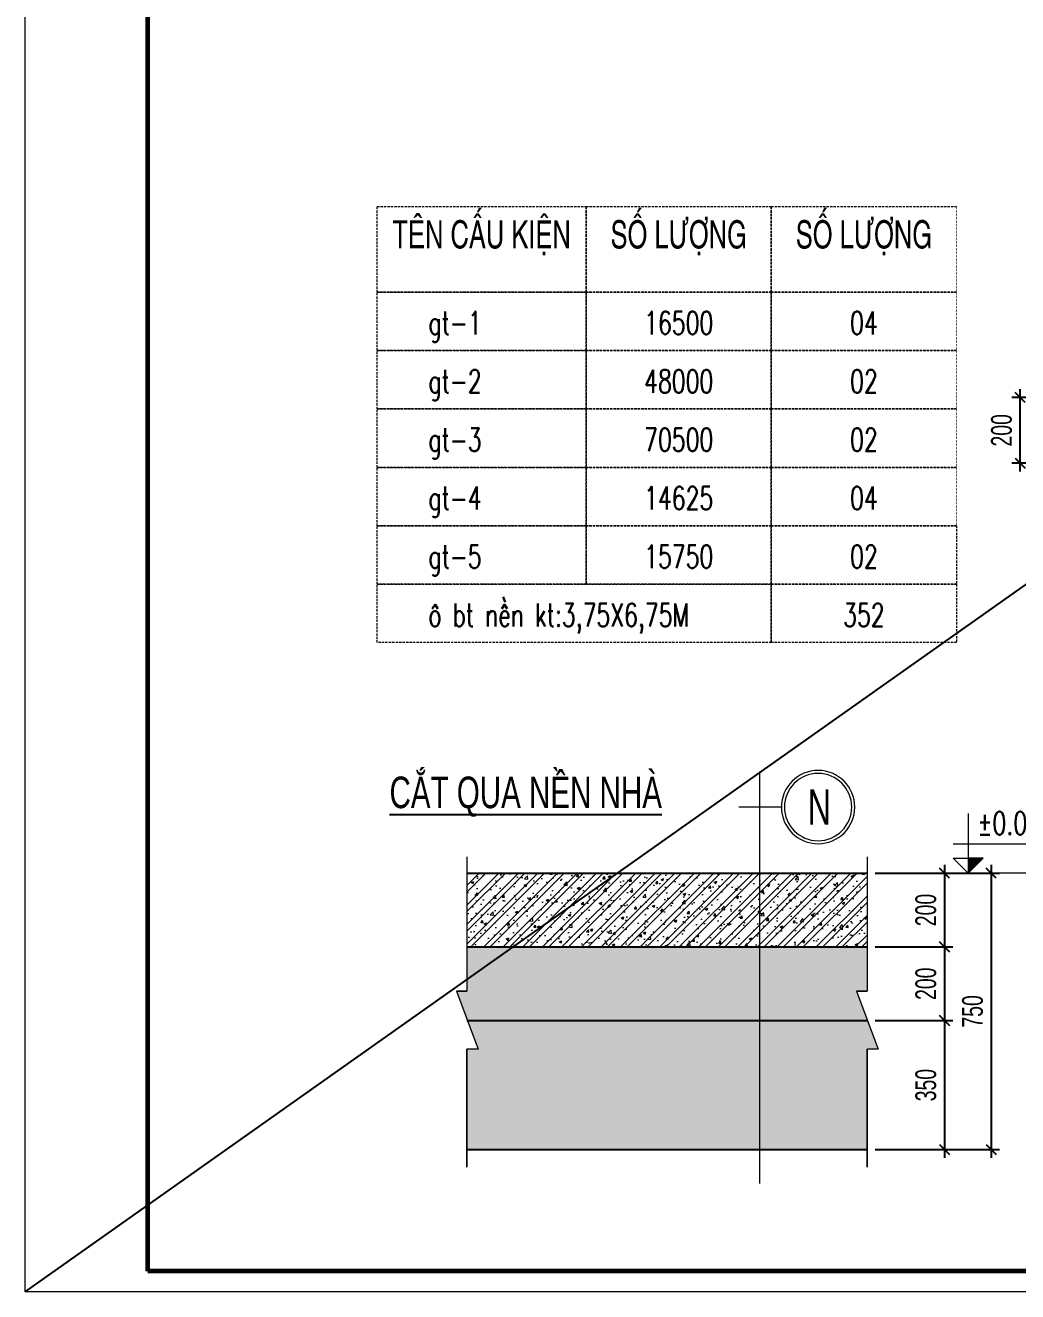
# Model space of a CAD drawing. Header units: inches. Extents: x 541671 to 837720, y 76128 to 1008472.
# Drawn here: x 604872 to 658698, y 171496 to 240202 of the extents above; entities that cross this region are included whole.
import ezdxf
from ezdxf.enums import TextEntityAlignment as Align

# ---------------------------------------------------------------- set-up
doc = ezdxf.new("R2010")
doc.units = ezdxf.units.IN
doc.header["$MEASUREMENT"] = 0
doc.header["$PDMODE"] = 32
doc.header["$PDSIZE"] = -1
doc.linetypes.add('HIDDEN', pattern=[0.375, 0.25, -0.125])
doc.layers.get('0').update_dxf_attribs({"lineweight": 18})
for name, color, linetype in [('DIM', 1, 'Continuous'), ('Khungten_LCDI', 7, 'Continuous'), ('text', 7, 'Continuous')]:
    doc.layers.add(name, color=color, linetype=linetype)
for name, color, linetype, lineweight in [('EG Hatch', 252, 'Continuous', 5), ('EG Net khuat', 4, 'HIDDEN', 20), ('ISO', 153, 'Continuous', 15), ('KICHTHUOC', 4, 'Continuous', 18), ('LC Dim @ 1', 8, 'Continuous', 18), ('LC Khac', 4, 'Continuous', 9), ('LC MANH DUT', 35, 'HIDDEN', 5), ('LC Net thay', 7, 'Continuous', 25), ('LC Text1', 3, 'Continuous', 20), ('LC Text2', 7, 'Continuous', 25)]:
    doc.layers.add(name, color=color, linetype=linetype, lineweight=lineweight)
doc.layers.add('KCS_Plotter', color=11, linetype='Continuous', plot=False)
doc.styles.add('EG Hai', font='VHARIALN_3.TTF', dxfattribs={"width": 0.7})
doc.styles.add('Khungten', font='VHAVAN_2.TTF', dxfattribs={"width": 0.8, "height": 5000})
doc.styles.add('LC 1', font='VHAVANB_2.TTF')
doc.styles.add('LC 2', font='VHARIALN_3.TTF', dxfattribs={"width": 0.7})
doc.styles.add('LC 3', font='vnsimli.shx', dxfattribs={"width": 0.75})
doc.styles.add('Title', font='VHAVAN_2.TTF', dxfattribs={"width": 0.8})
doc.styles.add('VNISHX', font='vn_vni.shx', dxfattribs={"width": 0.7})
doc.dimstyles.new('DDC_2', dxfattribs={"dimscale": 10, "dimtxt": 2.5, "dimasz": 1.2, "dimexe": 1, "dimexo": 1, "dimgap": 1, "dimtad": 1, "dimdec": 0, "dimzin": 0, "dimdsep": 46, "dimtxsty": 'VNISHX', "dimblk": 'OBLIQUE', "dimcen": 1, "dimdle": 1, "dimclrd": 8, "dimclre": 8, "dimclrt": 3, "dimaunit": 1, "dimadec": 0, "dimazin": 0, "dimtfac": 1, "dimtdec": 0, "dimtix": 1, "dimtmove": 1, "dimatfit": 3, "dimfxl": 4, "dimtvp": 2.25, "dimtfill": 1, "dimtolj": 1, "dimtzin": 0, "dimarcsym": 0})

# ---------------------------------------------------------------- blocks, each defined once
blk = doc.blocks.new('TIEUDE2')
at = {"layer": 'LC Text2', "color": 7, "style": 'LC 1'}
blk.add_attdef('%%UTIªU§Ò', text='', height=3.5, dxfattribs=at).set_placement((0, 0), align=Align.BOTTOM_CENTER)
blk.add_attdef('TL', text='', height=2.2, dxfattribs=at).set_placement((0, -1.8), align=Align.TOP_CENTER)
blk = doc.blocks.new('_Oblique')
at = {"color": 0, "linetype": 'ByBlock', "lineweight": -2}
blk.add_line((-0.5, -0.5), (0.5, 0.5), dxfattribs=at)
blk = doc.blocks.new('*D565')
at = {"layer": 'Defpoints', "color": 0, "ltscale": 50, "transparency": 16777216}
for p in [(650527, 194203), (650527, 190203), (654732, 190203)]:
    blk.add_point(p, dxfattribs=at)
at = {"layer": 'DIM', "color": 8, "linetype": 'Continuous', "lineweight": -2, "ltscale": 50, "transparency": 16777216}
for p, q in [((654732, 194653), (654732, 189753)), ((650977, 194203), (655182, 194203)), ((650977, 190203), (655182, 190203))]:
    blk.add_line(p, q, dxfattribs=at)
at = {"layer": 'DIM', "color": 8, "lineweight": -2, "ltscale": 50, "transparency": 16777216, "xscale": 540, "yscale": 540, "zscale": 540}
for p, rotation in [((654732, 194203), 90), ((654732, 190203), 270)]:
    blk.add_blockref('_Oblique', p, dxfattribs=dict(at, rotation=rotation))
at = {"layer": 'DIM', "color": 3, "ltscale": 50, "transparency": 16777216, "insert": (653719, 192203), "char_height": 1125, "attachment_point": 5, "rotation": 90, "style": 'VNISHX', "bg_fill": 3, "box_fill_scale": 1.25, "bg_fill_color": 256, "bg_fill_true_color": 13158600, "bg_fill_transparency": 0}
blk.add_mtext('\\A1;200', dxfattribs=at)
blk = doc.blocks.new('*D566')
at = {"layer": 'Defpoints', "color": 0, "ltscale": 50, "transparency": 16777216}
for p in [(650527, 190203), (650527, 186203), (654732, 186203)]:
    blk.add_point(p, dxfattribs=at)
at = {"layer": 'DIM', "color": 8, "linetype": 'Continuous', "lineweight": -2, "ltscale": 50, "transparency": 16777216}
for p, q in [((654732, 190653), (654732, 185753)), ((650977, 190203), (655182, 190203)), ((650977, 186203), (655182, 186203))]:
    blk.add_line(p, q, dxfattribs=at)
at = {"layer": 'DIM', "color": 8, "lineweight": -2, "ltscale": 50, "transparency": 16777216, "xscale": 540, "yscale": 540, "zscale": 540}
for p, rotation in [((654732, 190203), 90), ((654732, 186203), 270)]:
    blk.add_blockref('_Oblique', p, dxfattribs=dict(at, rotation=rotation))
at = {"layer": 'DIM', "color": 3, "ltscale": 50, "transparency": 16777216, "insert": (653719, 188203), "char_height": 1125, "attachment_point": 5, "rotation": 90, "style": 'VNISHX', "bg_fill": 3, "box_fill_scale": 1.25, "bg_fill_color": 256, "bg_fill_true_color": 13158600, "bg_fill_transparency": 0}
blk.add_mtext('\\A1;200', dxfattribs=at)
blk = doc.blocks.new('*D567')
at = {"layer": 'Defpoints', "color": 0, "ltscale": 50, "transparency": 16777216}
for p in [(650527, 186203), (650527, 179203), (654732, 179203)]:
    blk.add_point(p, dxfattribs=at)
at = {"layer": 'DIM', "color": 8, "linetype": 'Continuous', "lineweight": -2, "ltscale": 50, "transparency": 16777216}
for p, q in [((650977, 186203), (655182, 186203)), ((654732, 186653), (654732, 178753)), ((650977, 179203), (655182, 179203))]:
    blk.add_line(p, q, dxfattribs=at)
at = {"layer": 'DIM', "color": 8, "lineweight": -2, "ltscale": 50, "transparency": 16777216, "xscale": 540, "yscale": 540, "zscale": 540}
for p, rotation in [((654732, 186203), 90), ((654732, 179203), 270)]:
    blk.add_blockref('_Oblique', p, dxfattribs=dict(at, rotation=rotation))
at = {"layer": 'DIM', "color": 3, "ltscale": 50, "transparency": 16777216, "insert": (653719, 182703), "char_height": 1125, "attachment_point": 5, "rotation": 90, "style": 'VNISHX', "bg_fill": 3, "box_fill_scale": 1.25, "bg_fill_color": 256, "bg_fill_true_color": 13158600, "bg_fill_transparency": 0}
blk.add_mtext('\\A1;350', dxfattribs=at)
blk = doc.blocks.new('*D568')
at = {"layer": 'Defpoints', "color": 0, "ltscale": 50, "transparency": 16777216}
for p in [(651027, 194203), (651027, 179203), (657267, 179203)]:
    blk.add_point(p, dxfattribs=at)
at = {"layer": 'DIM', "color": 8, "linetype": 'Continuous', "lineweight": -2, "ltscale": 50, "transparency": 16777216}
for p, q in [((657267, 194653), (657267, 178753)), ((651477, 194203), (657717, 194203)), ((651477, 179203), (657717, 179203))]:
    blk.add_line(p, q, dxfattribs=at)
at = {"layer": 'DIM', "color": 8, "lineweight": -2, "ltscale": 50, "transparency": 16777216, "xscale": 540, "yscale": 540, "zscale": 540}
for p, rotation in [((657267, 194203), 90), ((657267, 179203), 270)]:
    blk.add_blockref('_Oblique', p, dxfattribs=dict(at, rotation=rotation))
at = {"layer": 'DIM', "color": 3, "ltscale": 50, "transparency": 16777216, "insert": (656254, 186703), "char_height": 1125, "attachment_point": 5, "rotation": 90, "style": 'VNISHX', "bg_fill": 3, "box_fill_scale": 1.25, "bg_fill_color": 256, "bg_fill_true_color": 13158600, "bg_fill_transparency": 0}
blk.add_mtext('\\A1;750', dxfattribs=at)
blk = doc.blocks.new('CT')
at = {"layer": 'LC Khac'}
blk.add_hatch(color=252, dxfattribs=at).paths.add_polyline_path([(3.25, 1.6), (1.64, 1.6), (1.64, 0)])
at = {"layer": 'LC Khac', "color": 9, "ltscale": 50}
for p, q in [((0.05, 3.14), (12, 3.14)), ((12.09, 0), (0, 0))]:
    blk.add_line(p, q, dxfattribs=at)
for points in [[(1.64, 6.43), (1.64, 0)], [(1.64, 0), (0.03, 1.6), (1.64, 1.6)], [(1.64, 0), (3.25, 1.6), (1.64, 1.6)]]:
    blk.add_lwpolyline(points, dxfattribs=at)
at = {"layer": 'LC Khac', "color": 3, "style": 'LC 3', "width": 0.75}
blk.add_attdef('CT', (1.91, 3.5), '', height=2.2, dxfattribs=at)
blk = doc.blocks.new('*D569')
at = {"layer": 'Defpoints', "color": 0, "ltscale": 50, "transparency": 16777216}
for p in [(658838, 220015), (660966, 220015), (660966, 216445)]:
    blk.add_point(p, dxfattribs=at)
at = {"layer": 'DIM', "color": 8, "linetype": 'Continuous', "lineweight": -2, "ltscale": 50, "transparency": 16777216}
for p, q in [((660516, 220015), (658388, 220015)), ((658838, 215995), (658838, 220465)), ((660516, 216445), (658388, 216445))]:
    blk.add_line(p, q, dxfattribs=at)
at = {"layer": 'DIM', "color": 8, "lineweight": -2, "ltscale": 50, "transparency": 16777216, "xscale": 540, "yscale": 540, "zscale": 540}
for p, rotation in [((658838, 220015), 90), ((658838, 216445), 270)]:
    blk.add_blockref('_Oblique', p, dxfattribs=dict(at, rotation=rotation))
at = {"layer": 'DIM', "color": 3, "ltscale": 50, "transparency": 16777216, "insert": (657825, 218230), "char_height": 1125, "attachment_point": 5, "rotation": 90, "style": 'VNISHX', "bg_fill": 3, "box_fill_scale": 1.25, "bg_fill_color": 256, "bg_fill_true_color": 13158600, "bg_fill_transparency": 0}
blk.add_mtext('\\A1;200', dxfattribs=at)
blk = doc.blocks.new('lcdi fix')
at = {"layer": 'Defpoints', "lineweight": 0}
blk.add_lwpolyline([(-1200, -14850), (-1200, 14850), (40800, 14850), (40800, -14850)], close=True, dxfattribs=at)
at = {"layer": 'Khungten_LCDI', "color": 5, "lineweight": 60}
blk.add_lwpolyline([(0, -14650), (0, 14650), (40600, 14650), (40600, -14650)], close=True, dxfattribs=at)
at = {"color": 7, "style": 'Khungten', "width": 0.8}
for tag, p in [('REVISION', (39499, -10746)), ('NGAYHT', (39546, -11609))]:
    blk.add_attdef(tag, text='', height=200, dxfattribs=at).set_placement(p, align=Align.CENTER)
at = {"layer": 'LC Text1', "style": 'Title', "width": 1.824646}
for tag, p, p2 in [('TENBANVE1', (36913, -8886), (40339, -8886)), ('TENBANVE2', (36913, -9562), (40339, -9562))]:
    blk.add_attdef(tag, text='', height=250, dxfattribs=at).set_placement(p, p2, align=Align.FIT)
at = {"layer": 'LC Text1', "style": 'Title', "width": 0.7}
blk.add_attdef('SOBANVE', text='', height=250, dxfattribs=at).set_placement((39562, -13896), align=Align.CENTER)

msp = doc.modelspace()

# ---------------------------------------------------------------- hatches: boundary and pattern name
at = {"layer": 'EG Hatch', "ltscale": 0.2}
h = msp.add_hatch(dxfattribs=at)
h.set_pattern_fill('BTGV-02', color=256, scale=1200, angle=45, style=0)
h.set_pattern_definition([(45, (-1290603.8, -482776.8), (-848.52814, 848.52814), [0, -1200]), (45, (-1290298.3, -483065.3), (-848.52814, 848.52814), [0, -1200]), (45, (-1290731, -482581.7), (-848.52814, 848.52814), [0, -1200]), (23.1986, (-1290909.22, -483285.96), (3394.112705, 1697.056582), [129.2436, -6332.9544]), (261.8699, (-1290790.43, -483235.05), (848.527963, 4242.640722), [60, -5940]), (175.6013, (-1290798.92, -483294.44), (9333.809036, -848.526947), [110.634, -10952.8188]), (251.5651, (-1290977.1, -483676.3), (0.00183, -1697.05667), [26.8332, -2656.4484]), (11.3099, (-1290985.6, -483701.74), (2545.58517, 848.52663), [43.2672, -4283.3952]), (153.4349, (-1290943.17, -483693.25), (-2545.583426, 848.52986), [37.9476, -3756.786]), (270, (-1290349.2, -483218.1), (848.5284, -848.5284), [50.9112, -1646.1444]), (45, (-1290349.2, -483269), (1e-13, 1697.0563), [72, -1128]), (180, (-1290298.3, -483218.1), (-848.5284, -848.5284), [50.9112, -1646.1444]), (296.5651, (-1290994.08, -482776.84), (-848.52986, 2545.583426), [37.9476, -3756.786]), (45, (-1290977.1, -482810.8), (1e-13, 1697.0563), [60, -1140]), (188.1301, (-1290934.68, -482768.36), (-4242.640722, -848.527963), [60, -5940]), (258.6901, (-1291452.28, -483218.08), (848.52663, 2545.58517), [43.2672, -4283.3952]), (26.5651, (-1291460.77, -483260.5), (-2545.583426, -848.52986), [75.8952, -3718.8384]), (171.8699, (-1291392.89, -483226.56), (4242.640722, -848.527963), [60, -5940]), (45, (-1291172.3, -483006), (-848.52814, 848.52814), [0, -1200]), (45, (-1291180.8, -483455.7), (-848.52814, 848.52814), [0, -1200]), (45, (-1290629.2, -483532), (-848.52814, 848.52814), [0, -1200]), (45, (-1290663.2, -483039.9), (-848.52814, 848.52814), [0, -1200]), (45, (-1291053.5, -483141.7), (-848.52814, 848.52814), [0, -1200]), (45, (-1291265.6, -483302.9), (-848.52814, 848.52814), [0, -1200]), (45, (-1291138.3, -483277.5), (-848.52814, 848.52814), [0, -1200]), (45, (-1290968.6, -483515.1), (-848.52814, 848.52814), [0, -1200]), (45, (-1291206.2, -483684.8), (-848.52814, 848.52814), [0, -1200]), (45, (-1291392.9, -483481.1), (-848.52814, 848.52814), [0, -1200]), (45, (-1291605, -483319.9), (-848.52814, 848.52814), [0, -1200]), (45, (-1291375.9, -483022.9), (-848.52814, 848.52814), [0, -1200]), (45, (-1291223.2, -482802.3), (-848.52814, 848.52814), [0, -1200]), (45, (-1290892.3, -482539.3), (-848.52814, 848.52814), [0, -1200]), (45, (-1290832.9, -483006), (-848.52814, 848.52814), [0, -1200]), (45, (-1291070.4, -482938.1), (-848.52814, 848.52814), [0, -1200]), (45, (-1290595.3, -483277.5), (-848.52814, 848.52814), [0, -1200]), (45, (-1290807.4, -483574.5), (-848.52814, 848.52814), [0, -1200]), (45, (-1290366.2, -483506.6), (-848.52814, 848.52814), [0, -1200]), (45, (-1290697.1, -483735.7), (-848.52814, 848.52814), [0, -1200]), (45, (-1290943.2, -484032.7), (-848.52814, 848.52814), [0, -1200]), (45, (-1290798.9, -483973.3), (-848.52814, 848.52814), [0, -1200]), (45, (-1290909.2, -483846), (-848.52814, 848.52814), [0, -1200]), (45, (-1290205, -483413.2), (-848.52814, 848.52814), [0, -1200]), (45, (-1290451, -482963.5), (-848.52814, 848.52814), [0, -1200]), (45, (-1290748, -482751.4), (-848.52814, 848.52814), [0, -1200]), (45, (-1290527.4, -483752.6), (-848.52814, 848.52814), [0, -1200])])
h.paths.add_polyline_path([(644711.5, 190202.6), (628822, 190202.6), (628822, 187800.4), (628253.2, 187800.4), (628852.1, 186202.6), (644711.5, 186202.6)])
h.paths.add_polyline_path([(650526.8, 190202.6), (644711.5, 190202.6), (644711.5, 186202.6), (650557, 186202.6), (649958, 187800.4), (650526.8, 187800.4)])
at = {"layer": 'EG Hatch', "ltscale": 2}
h = msp.add_hatch(dxfattribs=at)
h.set_pattern_fill('BTGV-04', color=256, scale=1200, style=0)
h.set_pattern_definition([(0, (-1289867.3, -483972), (0, 1200), [0, -1200]), (0, (-1290715, -483453.2), (0, 1200), [0, -1200]), (0, (-1290677.4, -483664.5), (0, 1200), [0, -1200]), (0, (-1290254.7, -483565.9), (0, 1200), [0, -1200]), (0, (-1290482.5, -483220.8), (0, 1200), [0, -1200]), (0, (-1290543.6, -483373.4), (0, 1200), [0, -1200]), (0, (-1290435.6, -483117.5), (0, 1200), [0, -1200]), (0, (-1290602.3, -483016.6), (0, 1200), [0, -1200]), (0, (-1290372.2, -483279.5), (0, 1200), [0, -1200]), (0, (-1290757.3, -483274.8), (0, 1200), [0, -1200]), (0, (-1289989.4, -483270.1), (0, 1200), [0, -1200]), (0, (-1289815.6, -483237.3), (0, 1200), [0, -1200]), (0, (-1289904.8, -483359.3), (0, 1200), [0, -1200]), (0, (-1289879, -483523.7), (0, 1200), [0, -1200]), (0, (-1290191.3, -483380.5), (0, 1200), [0, -1200]), (0, (-1290200.7, -483711.5), (0, 1200), [0, -1200]), (0, (-1290200.7, -483814.7), (0, 1200), [0, -1200]), (0, (-1290769, -483838.2), (0, 1200), [0, -1200]), (0, (-1290294.7, -483697.4), (0, 1200), [0, -1200]), (0, (-1290290, -484096.5), (0, 1200), [0, -1200]), (0, (-1290419.1, -483840.6), (0, 1200), [0, -1200]), (0, (-1290409.7, -483958), (0, 1200), [0, -1200]), (0, (-1290564.7, -484044.8), (0, 1200), [0, -1200]), (0, (-1290484.9, -483885.2), (0, 1200), [0, -1200]), (0, (-1290541.2, -483835.9), (0, 1200), [0, -1200]), (45, (-1289906.9, -483872.7), (0, 1200.00037), [96, -1601.0568]), (135, (-1289839, -483804.86), (-1200.00037, 0), [96, -1601.0568]), (270, (-1289906.9, -483737), (1200, -2e-13), [135.7644, -1064.2356]), (180, (-1289948.6, -483857.5), (-1e-13, -1200), [144, -1056]), (270, (-1290092.6, -483857.5), (1200, -2e-13), [144, -1056]), (45, (-1290092.56, -484001.5), (0, 1200.00037), [203.6472, -1493.4096]), (90, (-1290392.6, -483774.5), (-1200, 7e-14), [201.6, -998.4]), (180, (-1290392.6, -483572.9), (-1e-13, -1200), [201.6, -998.4]), (315, (-1290594.2, -483572.9), (1200.00037, -3e-13), [285.1056, -1411.9512]), (135, (-1290563.4, -483990.2), (-1200.00037, 0), [84, -1613.0568]), (225, (-1290622.8, -483930.84), (-1e-13, -1200.00037), [84, -1613.0568]), (0, (-1290682.2, -483990.2), (0, 1200), [118.794, -1081.206]), (0, (-1290124.8, -483179), (0, 1200), [165, -1035]), (90, (-1289959.8, -483179), (-1200, 7e-14), [165, -1035]), (225, (-1289959.8, -483014), (-1e-13, -1200.00037), [233.3448, -1463.7108])])
h.paths.add_polyline_path([(644711.5, 186202.6), (628852.1, 186202.6), (629433.6, 184651.5), (628822, 184651.5), (628822, 179202.6), (644711.5, 179202.6)])
h.paths.add_polyline_path([(650526.8, 184651.5), (651138.4, 184651.5), (650557, 186202.6), (644711.5, 186202.6), (644711.5, 179202.6), (650526.8, 179202.6)])
at = {"layer": 'LC Dim @ 1', "ltscale": 50}
h = msp.add_hatch(dxfattribs=at)
h.set_pattern_fill('BTCT', color=256, scale=200)
h.set_pattern_definition([(50, (-1290866.8, -484126), (1434.52037, -125.5043), [150, -1650]), (355, (-1290866.8, -484126), (-277.5027, 1504.3843), [120, -1320]), (100.4514, (-1290747.3, -484136.5), (1157.0188, 1378.8791), [127.4804, -1402.2842]), (46.1842, (-1290866.8, -483726), (2134.4821, -331.038), [225, -2475]), (96.6356, (-1290689, -483753.6), (1869.3254, 1948.2357), [191.2206, -2103.426]), (351.1842, (-1290866.8, -483726), (1869.324, 1948.2372), [180, -1980]), (21, (-1290666.8, -483826), (1193.8141, -805.2378), [150, -1650]), (326, (-1290666.8, -483826), (486.6307, 1450.3001), [120, -1320]), (71.4514, (-1290567.3, -483893.1), (1680.4453, 645.061), [127.4804, -1402.2842]), (37.5, (-1290866.8, -484126), (24.31971, 665.78771), [0, -1304, 0, -1340, 0, -1325]), (7.5, (-1290866.8, -484126), (526.13907, 788.82342), [0, -764, 0, -1274, 0, -505]), (327.5, (-1291312.8, -484126), (1067.64487, -45.10974), [0, -500, 0, -1560, 0, -2070]), (317.5, (-1291512.8, -484126), (1166.37234, 200.20996), [0, -650, 0, -1036, 0, -1470]), (45, (-1290866.8, -484126), (-530.33009, 530.33009), []), (45, (-1290513.25, -484126), (-530.33009, 530.33009), [])])
h.paths.add_polyline_path([(644711.5, 194202.6), (628822, 194202.6), (628822, 190202.6), (644711.5, 190202.6)])
h.paths.add_polyline_path([(650526.8, 194202.6), (644711.5, 194202.6), (644711.5, 190202.6), (650526.8, 190202.6)])

# ---------------------------------------------------------------- linework, layer by layer
at = {"layer": 'EG Net khuat', "ltscale": 12000}
msp.add_line((645884, 197787.2), (643567.2, 197787.2), dxfattribs=at)
at = {"layer": 'ISO', "ltscale": 4}
for p, q in [((644711.5, 177366.2), (644711.5, 199717.1)), ((628822, 195096.6), (628822, 187800.4)), ((650526.8, 195096.6), (650526.8, 187800.4))]:
    msp.add_line(p, q, dxfattribs=at)
for points in [[(628253.2, 187800.4), (628822, 187800.4), (628253.2, 187800.4), (629433.6, 184651.5), (628822, 184651.5), (628822, 178247.1), (628822, 184651.5)], [(649958, 187800.4), (650526.8, 187800.4), (649958, 187800.4), (651138.4, 184651.5), (650526.8, 184651.5), (650526.8, 178247.1), (650526.8, 184651.5)]]:
    msp.add_lwpolyline(points, dxfattribs=at)
at = {"layer": 'ISO', "extrusion": (0, 0, -1)}
msp.add_ellipse((647872.7, 197787.2), major_axis=(-1823.9, 0), ratio=1, start_param=-0.0000093, end_param=6.283176, dxfattribs=at)
at = {"layer": 'KICHTHUOC', "extrusion": (0, 0, -1)}
msp.add_ellipse((647872.7, 197787.2), major_axis=(-1988.7, 0), ratio=1, start_param=-0.0000035, end_param=6.2831818, dxfattribs=at)
at = {"layer": 'LC MANH DUT', "ltscale": 500}
for points in [[(623951.7, 230365.1), (635288.5, 230365.1), (635288.5, 225723.5), (623951.7, 225723.5)], [(635288.5, 230365.1), (645336.3, 230365.1), (645336.3, 225723.5), (635288.5, 225723.5)], [(645336.3, 230365.1), (655384, 230365.1), (655384, 225723.5), (645336.3, 225723.5)], [(623951.7, 225723.5), (635288.5, 225723.5), (635288.5, 222554.6), (623951.7, 222554.6)], [(635288.5, 225723.5), (645336.3, 225723.5), (645336.3, 222554.6), (635288.5, 222554.6)], [(645336.3, 225723.5), (655384, 225723.5), (655384, 222554.6), (645336.3, 222554.6)], [(623951.7, 222554.6), (635288.5, 222554.6), (635288.5, 219385.6), (623951.7, 219385.6)], [(635288.5, 222554.6), (645336.3, 222554.6), (645336.3, 219385.6), (635288.5, 219385.6)], [(645336.3, 222554.6), (655384, 222554.6), (655384, 219385.6), (645336.3, 219385.6)], [(623951.7, 219385.6), (635288.5, 219385.6), (635288.5, 216216.6), (623951.7, 216216.6)], [(635288.5, 219385.6), (645336.3, 219385.6), (645336.3, 216216.6), (635288.5, 216216.6)], [(645336.3, 219385.6), (655384, 219385.6), (655384, 216216.6), (645336.3, 216216.6)], [(623951.7, 216216.6), (635288.5, 216216.6), (635288.5, 213047.6), (623951.7, 213047.6)], [(635288.5, 216216.6), (645336.3, 216216.6), (645336.3, 213047.6), (635288.5, 213047.6)], [(645336.3, 216216.6), (655384, 216216.6), (655384, 213047.6), (645336.3, 213047.6)], [(623951.7, 213047.6), (635288.5, 213047.6), (635288.5, 209878.6), (623951.7, 209878.6)], [(635288.5, 213047.6), (645336.3, 213047.6), (645336.3, 209878.6), (635288.5, 209878.6)], [(623951.7, 209878.6), (645336.3, 209878.6), (645336.3, 206709.7), (623951.7, 206709.7)], [(645336.3, 209878.6), (655384, 209878.6), (655384, 206709.7), (645336.3, 206709.7)]]:
    msp.add_lwpolyline(points, close=True, dxfattribs=at)
at = {"layer": 'LC Net thay', "ltscale": 50}
for p, q in [((628822, 194202.6), (650526.8, 194202.6)), ((628822, 190202.6), (650526.8, 190202.6)), ((628822, 179202.6), (650526.8, 179202.6))]:
    msp.add_line(p, q, dxfattribs=at)

# ---------------------------------------------------------------- block references
at = {"layer": 'LC Text2'}
ref = msp.add_blockref('TIEUDE2', (632015.6, 197216.5), dxfattribs=dict(at, xscale=504.0322580654903, yscale=504.0322580654903, zscale=504.0322580654903))
ref.add_attrib('%%UTIªU§Ò', '%%Uc¾t qua nÒn nhµ', dxfattribs={"color": 7, "height": 1711.768, "style": 'LC 1', "width": 0.7}).set_placement((632015.6, 197216.5), align=Align.BOTTOM_CENTER)

# ---------------------------------------------------------------- texts
at = {"layer": 'LC Text1', "color": 3, "style": 'LC 3', "width": 0.7}
for s, p in [('gt-1', (626737.8, 223432.4)), ('gt-2', (626737.8, 220263.4)), ('gt-3', (626737.8, 217094.4)), ('gt-4', (626737.8, 213925.4)), ('gt-5', (626737.8, 210756.4)), ('« bt nÒn kt:3,75X6,75M', (626737.8, 207587.5))]:
    msp.add_text(s, height=1250.08, dxfattribs=at).set_placement(p)
for s, p in [('16500', (640312.4, 223432.4)), ('04', (650360.2, 223432.4)), ('48000', (640312.4, 220263.4)), ('02', (650360.2, 220263.4)), ('70500', (640312.4, 217094.4)), ('02', (650360.2, 217094.4)), ('14625', (640312.4, 213925.4)), ('04', (650360.2, 213925.4)), ('15750', (640312.4, 210756.4)), ('02', (650360.2, 210756.4)), ('352', (650360.2, 207587.5))]:
    msp.add_text(s, height=1250.08, dxfattribs=at).set_placement(p, align=Align.CENTER)
at = {"layer": 'LC Text2', "lineweight": -2, "style": 'LC 2', "width": 0.8}
for s, height, p in [('tªn cÊu kiÖn', 1512.097, (629620.1, 228107.2)), ('sè l\xadîng', 1512.1, (640312.4, 228107.2)), ('sè l\xadîng', 1512.1, (650360.2, 228107.2))]:
    msp.add_text(s, height=height, dxfattribs=at).set_placement(p, align=Align.CENTER)
at = {"layer": 'text', "ltscale": 0.2, "style": 'EG Hai', "width": 0.8}
msp.add_text('n', height=1905.6, dxfattribs=at).set_placement((647939.7, 196269.8), align=Align.BOTTOM_CENTER)

# ---------------------------------------------------------------- next in the draw order: dimensions: what is measured, and where the dimension line sits
at = {"layer": 'DIM', "ltscale": 50}
dim = msp.add_linear_dim(base=(654731.8, 190202.6), p1=(650526.8, 194202.6), p2=(650526.8, 190202.6), angle=90, dimstyle='DDC_2', override={"dimscale": 450, "dimlfac": 0.05, "dimfxl": 650, "dimfxlon": 1, "dimarcsym": 2}, dxfattribs=at)
dim.commit()
dim.dimension.update_dxf_attribs({"geometry": '*D565', "text_midpoint": (653719.3, 192202.6)})

# ---------------------------------------------------------------- next in the draw order: wipeouts: each hides what was drawn before it
at = {"linetype": 'HIDDEN', "ltscale": 4000}
msp.add_wipeout([(655384, 230365.1), (687631.4, 230365.1), (687631.4, 211214.4), (655384, 211214.4)], dxfattribs=at).dxf.layer = 'EG Net khuat'

# ---------------------------------------------------------------- next in the draw order: linework, layer by layer
at = {"layer": 'LC MANH DUT', "ltscale": 500}
msp.add_lwpolyline([(645336.3, 213047.6), (655384, 213047.6), (655384, 209878.6), (645336.3, 209878.6)], close=True, dxfattribs=at)

# ---------------------------------------------------------------- next in the draw order: dimensions: what is measured, and where the dimension line sits
at = {"layer": 'DIM', "ltscale": 50}
dim = msp.add_linear_dim(base=(658837.6, 220015.2), p1=(660966.5, 216445.2), p2=(660966.5, 220015.2), angle=90, text='200', dimstyle='DDC_2', override={"dimscale": 450, "dimlfac": 0.05, "dimfxl": 650, "dimfxlon": 1, "dimarcsym": 2}, dxfattribs=at)
dim.commit()
dim.dimension.update_dxf_attribs({"geometry": '*D569', "text_midpoint": (657825.1, 218230.2)})
dim = msp.add_linear_dim(base=(654731.8, 186202.6), p1=(650526.8, 190202.6), p2=(650526.8, 186202.6), angle=90, dimstyle='DDC_2', override={"dimscale": 450, "dimlfac": 0.05, "dimfxl": 650, "dimfxlon": 1, "dimarcsym": 2}, dxfattribs=at)
dim.commit()
dim.dimension.update_dxf_attribs({"geometry": '*D566', "text_midpoint": (653719.3, 188202.6)})

# ---------------------------------------------------------------- next in the draw order: dimensions: what is measured, and where the dimension line sits
dim = msp.add_linear_dim(base=(654731.8, 179202.6), p1=(650526.8, 186202.6), p2=(650526.8, 179202.6), angle=90, dimstyle='DDC_2', override={"dimscale": 450, "dimlfac": 0.05, "dimfxl": 650, "dimfxlon": 1, "dimarcsym": 2}, dxfattribs=at)
dim.commit()
dim.dimension.update_dxf_attribs({"geometry": '*D567', "text_midpoint": (653719.3, 182702.6)})

# ---------------------------------------------------------------- next in the draw order: linework, layer by layer
at = {"layer": 'LC Net thay', "ltscale": 50}
msp.add_line((628822, 186202.6), (650526.8, 186202.6), dxfattribs=at)

# ---------------------------------------------------------------- next in the draw order: dimensions: what is measured, and where the dimension line sits
at = {"layer": 'DIM', "ltscale": 50}
dim = msp.add_linear_dim(base=(657266.9, 179202.6), p1=(651026.8, 194202.6), p2=(651026.8, 179202.6), angle=90, dimstyle='DDC_2', override={"dimscale": 450, "dimlfac": 0.05, "dimfxl": 650, "dimfxlon": 1, "dimarcsym": 2}, dxfattribs=at)
dim.commit()
dim.dimension.update_dxf_attribs({"geometry": '*D568', "text_midpoint": (656254.4, 186702.6)})

# ---------------------------------------------------------------- next in the draw order: linework, layer by layer
at = {"layer": 'KCS_Plotter', "ltscale": 50}
msp.add_line((604872, 171496), (837720, 336152.8), dxfattribs=at)

# ---------------------------------------------------------------- next in the draw order: block references
at = {"layer": 'LC Net thay', "xscale": 5.543999978195854, "yscale": 5.543999978195854, "zscale": 5.543999978195854}
msp.add_blockref('lcdi fix', (611524.8, 253824.4), dxfattribs=at)
at = {"layer": 'LC Text1'}
ref = msp.add_blockref('CT', (655181.8, 194202.6), dxfattribs=dict(at, xscale=504.0322580653325, yscale=504.0322580653325, zscale=504.0322580653325))
ref.add_attrib('CT', '%%P0.000 (+4.550)', (656511.8, 196289.7), dxfattribs={"color": 3, "height": 1250.08, "style": 'LC 3', "width": 0.7})

doc.saveas('drawing.dxf')
